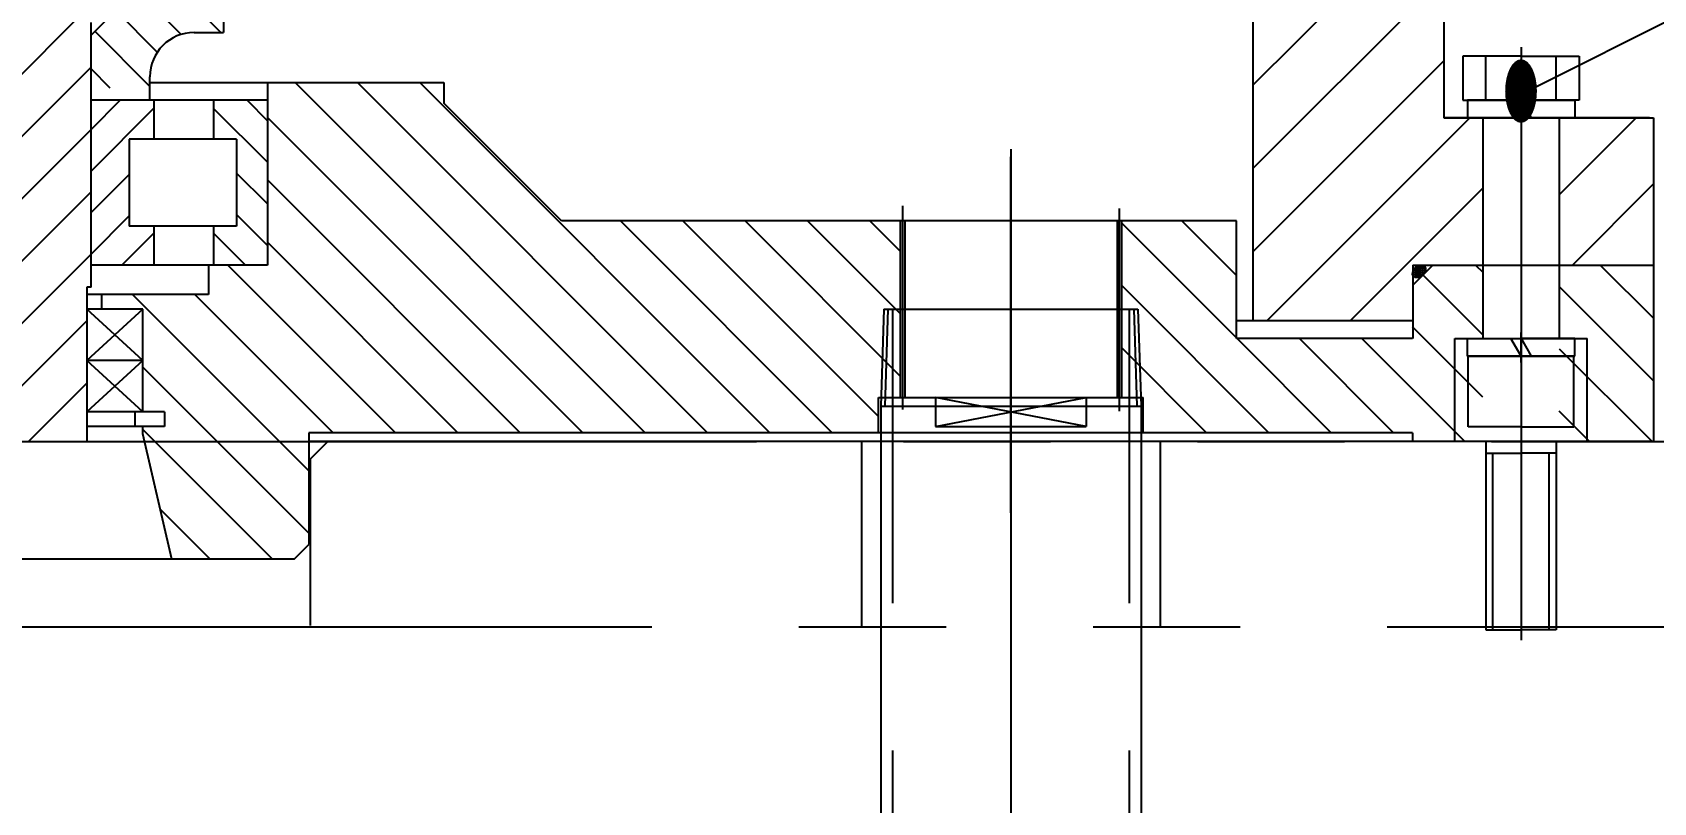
# Model space of a CAD drawing. Header units: millimetres. Extents: x 0 to 8400, y -232 to 5940.
# Drawn here: x 4746 to 5297, y 2758 to 3020 of the extents above; entities that cross this region are included whole.
import ezdxf
from ezdxf.enums import TextEntityAlignment as Align

# ---------------------------------------------------------------- set-up
doc = ezdxf.new("R2010")
doc.units = ezdxf.units.MM
doc.header["$LTSCALE"] = 200
for name, pattern in [('F', [0.75, 0.5, -0.25]), ('G', [2, 1.25, -0.25, 0.25, -0.25]), ('K', [2.5, 1.25, -0.25, 0.25, -0.25, 0.25, -0.25])]:
    doc.linetypes.add(name, pattern=pattern)
for name, color, linetype in [('01', 7, 'Continuous'), ('02', 1, 'Continuous'), ('04', 2, 'F'), ('05', 4, 'G'), ('07', 6, 'K'), ('11', 3, 'Continuous')]:
    doc.layers.add(name, color=color, linetype=linetype)
doc.styles.get("Standard").update_dxf_attribs({"font": 'isocp', "width": 0.707, "bigfont": 'intecad.shx'})
pattern_1 = [(135, (4698.081268292802, -304.5716036812109), (-7.071067811865476, -7.071067811865475), [])]

# ---------------------------------------------------------------- blocks, each defined once
blk = doc.blocks.new('*U83')
at = {"layer": '01'}
for p, q in [((-18.25000000031419, 5.999999999961953), (-18.25000000031419, -3.503246160812043e-46)), ((1.10214571843315e-15, 5.99999999996195), (-18.25000000031419, 5.999999999961953)), ((0, 0), (-3.464101614985212, 5.999999999961951)), ((1.10214571843315e-15, 5.99999999996195), (3.464101614985212, -4.24216084799725e-16)), ((1.10214571843315e-15, 5.99999999996195), (18.25000000031419, 5.999999999961939)), ((18.25000000031419, 5.999999999961939), (18.25000000031419, -4.46981319152876e-15)), ((-18.25000000031419, -3.503246160812043e-46), (0, 0)), ((18.25000000031419, -4.46981319152876e-15), (0, 0))]:
    blk.add_line(p, q, dxfattribs=at)
at = {"layer": '05'}
blk.add_line((1.487286685212648e-15, 8.096679016188148), (0, -2.095679016226192), dxfattribs=at)
blk = doc.blocks.new('01001')
at = {"layer": '02'}
h = blk.add_hatch(dxfattribs=at)
h.set_pattern_fill('_USER', color=256, scale=20, angle=45, style=0, pattern_type=0)
h.set_pattern_definition([(45, (4698.081268292802, -712.9915346404514), (-14.14213562373095, 14.14213562373095), [])])
h.paths.add_polyline_path([(9121.285261810492, 3051.105072075105), (9067.70000355169, 3079.457599658791), (9067.235261810492, 3079.457599658791), (9067.235261810492, 3078.457599658789), (9047.860261810492, 3078.45759965879), (9047.860261810494, 2855.907421699933), (9112.735261810492, 2839.03723684441), (9112.735261810492, 2899.457599658787, -0.289261294317525), (9121.285261810492, 2913.000032970419)])
h.paths.add_polyline_path([(9112.860261810492, 3094.457599658789), (9090.860261810492, 3094.457599658788), (9090.860261810492, 3067.20326175943), (9121.285261810493, 3051.105072075106), (9121.285261810492, 3065.975412336253, -0.2867567683141176), (9112.860261810494, 3079.457599658789)])
h.paths.add_polyline_path([(9090.860261810492, 3094.457599658789), (9078.617061609752, 3094.457599658789), (9078.617061609752, 3090.457599658789), (9071.617061609752, 3090.457599658788), (9071.617061609752, 3094.457599658788), (9067.235261810492, 3094.457599658789), (9067.235261810492, 3079.703499435424), (9090.860261810494, 3067.20326175943)])
h.paths.add_polyline_path([(9112.735261810492, 2839.03723684441), (9047.860261810492, 2855.907421699933), (9047.860261810492, 2728.45759965879), (9034.580261810494, 2728.45759965879), (9034.580261810494, 2678.45759965879), (9058.485261810494, 2678.45759965879), (9058.485261810492, 2659.45759965879), (9112.735261810492, 2659.45759965879)])
h.paths.add_polyline_path([(9008.580261810494, 2728.45759965879), (8976.510261810494, 2728.45759965879), (8976.510261810494, 2678.457599658788), (9008.580261810494, 2678.45759965879)])
h.paths.add_polyline_path([(10427.86026181049, 3062.309830953774), (10354.43526181049, 3033.348146779909), (10354.43526181049, 2951.094088121154), (10427.86026181049, 2943.078959105712)])
h.paths.add_polyline_path([(10384.86026181049, 3063.189255898038), (10376.86026181035, 3068.206836634586), (10376.86026181035, 3073.371388236978), (10374.86026181032, 3073.371388236979), (10374.86026181032, 3094.457599658789), (10372.86026181049, 3094.457599658789), (10372.86026181049, 3089.45759965879), (10365.86026181049, 3089.45759965879), (10365.86026181049, 3094.457599658789), (10362.86026181049, 3094.457599658789), (10362.86026181049, 3079.457599658789, -0.2867567683141442), (10354.43526181049, 3065.975412336252), (10354.43526181049, 3033.348146779909), (10384.86026181049, 3045.34895360306)])
h.paths.add_polyline_path([(10427.86026181049, 3078.457599658789), (10408.48526181049, 3078.45759965879), (10408.48526181049, 3094.457599658789), (10394.86026181059, 3094.45759965879), (10394.86026181059, 3073.371388236978), (10392.86026181056, 3073.371388236978), (10392.86026181056, 3068.206836634586), (10384.86026181049, 3063.189255898023), (10384.86026181049, 3045.348953603059), (10427.86026181049, 3062.309830953774)])
h.paths.add_polyline_path([(10427.86026181049, 2943.078959105711), (10354.43526181049, 2951.094088121154), (10354.43526181049, 2913.000032970421, -0.2892612943175812), (10362.98526181049, 2899.457599658788), (10362.98526181049, 2812.420287349652), (10427.86026181049, 2805.665642016207)])
h.paths.add_polyline_path([(10427.86026181049, 2805.665642016207), (10362.98526181049, 2812.420287349651), (10362.98526181049, 2685.87538590358), (10417.31026181049, 2674.478315774517), (10417.31026181049, 2678.457599658789), (10441.14026181049, 2678.457599658787), (10441.14026181049, 2728.457599658788), (10435.89026181018, 2728.457599658788), (10427.86026181049, 2728.45759965879)])
h.paths.add_polyline_path([(10417.31026181049, 2674.478315774516), (10362.98526181049, 2685.87538590358), (10362.98526181049, 2659.457599658789), (10417.31026181049, 2659.457599658789)])
h.paths.add_polyline_path([(10499.21026181049, 2728.45759965879), (10467.14026181049, 2728.45759965879), (10467.14026181049, 2678.457599658789), (10499.21026181049, 2678.45759965879)])
h.paths.add_polyline_path([(10387.40644456204, 2982.288218733184), (10402.57744367787, 2982.288218733184), (10402.57744367787, 3001.980526425493), (10387.40644456204, 3001.980526425493)], flags=24)
at = {"layer": '02', "linetype": 'Continuous'}
h = blk.add_hatch(dxfattribs=at)
h.set_pattern_fill('_USER', color=1, scale=15, angle=45, style=0, pattern_type=0)
h.set_pattern_definition([(45, (4698.081268292802, -304.5716036812109), (-10.60660171779821, 10.60660171779821), [])])
h.paths.add_polyline_path([(9310.530261810494, 2942.957599663723), (9298.030261810494, 2942.957599663708), (9298.030261810494, 2937.957599663907, -0.4142135623729884), (9293.030261810494, 2932.957599663909), (9290.950682277176, 2932.957599663909), (9289.912424871283, 2932.957599663909), (9264.643795918417, 2899.894006511444, -0.2339646167332743), (9256.691888091667, 2895.957599663602), (9249.860261810496, 2895.957599663602, 0.4142135623731128), (9219.860261810492, 2865.957599663602), (9219.860261810492, 2810.957599658629, 0.414213562373094), (9249.860261810492, 2780.957599658629), (9299.92534664064, 2780.957599658629), (9299.92534664064, 2788.957599658626), (9310.530261810494, 2788.957599658626)])
h.paths.add_polyline_path([(9440.530261810494, 2788.957599658626), (9451.373612900457, 2788.957599658625), (9451.373612900457, 2780.957599658627), (9487.860261810492, 2780.957599658628, -0.4142135623730951), (9507.860261810492, 2760.957599658628), (9507.860261810492, 2670.957599658628), (9509.260261810492, 2670.957599658628), (9509.260261810492, 2618.457599658786), (9578.425261810495, 2618.457599658786), (9578.425261810495, 2825.45759965879), (9572.360261810492, 2825.45759965879), (9572.360261810494, 2848.457599658791), (9549.860261810492, 2848.457599658791), (9549.860261810492, 2860.457599658789), (9544.860261810492, 2860.45759965879), (9544.860261810492, 2865.457599658789), (9549.860261810494, 2865.457599658789), (9549.860261810496, 2880.031752290633), (9533.934414437517, 2895.957599663609), (9494.368635534373, 2895.957599658626, -0.2339646167567582), (9486.416727706586, 2899.894006506177), (9461.148098749705, 2932.957599663909), (9458.922506986324, 2932.957599663909), (9458.030261810503, 2932.957599663907, -0.414213562373681), (9453.030261810494, 2937.957599663907), (9453.030261810494, 2942.957599663707), (9440.530261810494, 2942.957599663722)])
h.paths.add_polyline_path([(10035.19026181049, 2942.95759966372), (10022.69026181049, 2942.957599663706), (10022.69026181049, 2937.957599663907, -0.414213562373681), (10017.69026181048, 2932.957599663907), (10016.79801663466, 2932.957599663909), (10014.57242487128, 2932.957599663909), (9989.303795914355, 2899.819853889524, -0.233964616721668), (9981.351888087873, 2895.883447042031), (9941.786109183471, 2895.883447042034), (9925.860261810489, 2879.957599669057), (9925.860261810492, 2865.457599658789), (9930.860261810492, 2865.457599658789), (9930.860261810492, 2860.457599658789), (9925.860261810492, 2860.457599658789), (9925.860261810492, 2848.457599658791), (9903.360261810494, 2848.45759965879), (9903.360261810492, 2825.45759965879), (9897.295261810494, 2825.457599658789), (9897.295261810494, 2618.457599658786), (9966.460261810495, 2618.457599658787), (9966.460261810495, 2670.957599658628), (9967.860261810492, 2670.957599658628), (9967.860261810492, 2760.957599658628, -0.3892033906095524), (9986.139620635447, 2780.883447042032), (10024.34691072053, 2780.883447042033), (10024.34691072053, 2788.883447042031), (10035.19026181049, 2788.883447042031)])
h.paths.add_polyline_path([(10255.86026181049, 2865.883447047007, 0.4142135623731128), (10225.86026181049, 2895.883447047007), (10219.02863552932, 2895.883447047006, -0.2339646167216768), (10211.07672770284, 2899.819853894501), (10185.8080987497, 2932.957599663909), (10184.76984134381, 2932.957599663909), (10183.58250698632, 2932.957599663909), (10182.6902618105, 2932.957599663907, -0.414213562373681), (10177.69026181049, 2937.957599663907), (10177.69026181049, 2942.957599663705), (10165.19026181049, 2942.95759966372), (10165.19026181049, 2788.883447042031), (10175.79517698035, 2788.883447042031), (10175.79517698035, 2780.883447042033), (10225.86026181049, 2780.883447042033, 0.414213562373094), (10255.86026181049, 2810.883447042033)])
at = {"layer": '02', "linetype": 'Continuous', "ltscale": 1.2}
h = blk.add_hatch(dxfattribs=at)
h.set_pattern_fill('_USER', color=1, scale=10, angle=135, style=0, pattern_type=0)
h.set_pattern_definition(pattern_1)
h.paths.add_polyline_path([(9987.90276184996, 2742.531752290622), (9987.90276184996, 2738.531752275382), (9967.860261810496, 2738.531752275383), (9967.860261810496, 2756.592465782588), (9992.225395686532, 2780.957599658624), (10012.8602618105, 2780.957599658624), (10012.8602618105, 2757.531752290618), (10002.90276184996, 2757.531752290619, 0.4142135623730657)])
at = {"layer": '02', "linetype": 'Continuous'}
h = blk.add_hatch(dxfattribs=at)
h.set_pattern_fill('_USER', color=1, scale=15, angle=45, style=0, pattern_type=0)
h.set_pattern_definition([(135, (16917.48440633965, 0), (10.60660171779821, 10.60660171779821), [])])
h.paths.add_polyline_path([(9985.510261810494, 2663.457599658787), (9971.460261810495, 2663.457599658788), (9971.460261810495, 2668.457599658787), (10007.86026181049, 2668.457599658787), (10007.86026181049, 2678.457599658787), (10027.86026181049, 2678.457599658787), (10027.86026181049, 2740.457599658787), (10087.86026181049, 2740.457599658787), (10087.86026181049, 2733.457599658788), (10127.86026181049, 2693.457599658787), (10243.06826181049, 2693.457599658787), (10243.06826181049, 2633.457599658788), (10235.66026181049, 2633.457599658788), (10235.66026181049, 2621.457599658789), (10041.96026181049, 2621.457599658788), (10041.96026181049, 2583.457599658789), (10036.96026181049, 2578.457599658787), (9995.360261810492, 2578.457599658788), (9985.510261810494, 2621.097599658786), (9985.510261810494, 2623.557599658787), (9992.860261810492, 2623.557599658787), (9992.860261810492, 2628.557599658788), (9985.510261810494, 2628.557599658788)])
edge = h.paths.add_edge_path()
edge.add_line((10318.25226181049, 2693.457599658787), (10357.36026181049, 2693.457599658787))
edge.add_line((10357.36026181049, 2693.457599658787), (10357.36026181049, 2653.457599658785))
edge.add_line((10357.36026181049, 2653.457599658785), (10417.23526181049, 2653.457599658787))
edge.add_line((10417.23526181049, 2653.457599658787), (10417.23526181049, 2671.657599658793))
edge.add_line((10417.23526181049, 2671.657599658793), (10420.29269269699, 2674.715030545284))
edge.add_ellipse((10419.44360508755, 2676.329902876457), major_axis=(1.823741624486843, 1.694526987754304), ratio=0.7207371697363877, start_angle=258.9491555986681, end_angle=286.885066332799)
edge.add_ellipse((10419.44360508755, 2676.329902876457), major_axis=(1.823741624486843, 1.694526987754304), ratio=0.7207371697363877, start_angle=286.885066332799, end_angle=390.60908917607657, ccw=False)
edge.add_line((10421.14197308806, 2675.564310936361), (10424.03526181049, 2678.457599658792))
edge.add_line((10424.03526181049, 2678.457599658792), (10441.14026181049, 2678.457599658791))
edge.add_line((10441.14026181049, 2678.457599658791), (10441.14026181049, 2618.457599658789))
edge.add_line((10441.14026181049, 2618.457599658789), (10417.23526181049, 2618.457599658789))
edge.add_line((10417.23526181049, 2618.457599658789), (10417.23526181049, 2621.457599658789))
edge.add_line((10417.23526181049, 2621.457599658789), (10325.66026181049, 2621.457599658789))
edge.add_line((10325.6602618105, 2621.457599658789), (10325.6602618105, 2633.457599658788))
edge.add_line((10325.6602618105, 2633.457599658788), (10318.25226181049, 2633.457599658788))
edge.add_line((10318.25226181049, 2633.457599658788), (10318.25226181049, 2693.457599658787))
h.paths.add_polyline_path([(10467.14026181049, 2678.457599658791), (10499.21026181049, 2678.457599658789), (10499.21026181049, 2618.457599658789), (10467.14026181049, 2618.457599658789)])
h.paths.add_polyline_path([(9433.760261810494, 2621.457599658788), (9240.060261810493, 2621.457599658789), (9240.060261810493, 2633.457599658788), (9232.652261810494, 2633.457599658788), (9232.652261810494, 2693.457599658787), (9347.860261810492, 2693.457599658787), (9387.860261810494, 2733.457599658786), (9387.860261810494, 2740.457599658787), (9447.860261810492, 2740.457599658787), (9447.860261810492, 2678.457599658788), (9467.860261810492, 2678.457599658788), (9467.860261810492, 2668.457599658787), (9504.260261810492, 2668.457599658787), (9504.260261810494, 2663.457599658788), (9490.210261810495, 2663.457599658787), (9490.210261810495, 2628.557599658788), (9482.860261810492, 2628.557599658788), (9482.860261810492, 2623.557599658788), (9490.210261810491, 2623.557599658787), (9490.210261810491, 2621.097599658787), (9480.360261810492, 2578.457599658787), (9438.760261810492, 2578.457599658787), (9433.760261810494, 2583.457599658788)])
edge = h.paths.add_edge_path()
edge.add_line((9044.080261810494, 2653.457599658787), (9034.580261810494, 2653.457599658787))
edge.add_line((9034.580261810494, 2653.457599658787), (9034.580261810494, 2678.457599658789))
edge.add_line((9034.580261810494, 2678.457599658789), (9051.610261810492, 2678.457599658789))
edge.add_line((9051.610261810492, 2678.457599658789), (9054.950710641187, 2675.117150828141))
edge.add_ellipse((9056.27691853343, 2676.329902876594), major_axis=(-1.823741624486501, 1.694526987754671), ratio=0.7207371697363876, start_angle=86.6363884125912, end_angle=87.52938965594853)
edge.add_ellipse((9056.27691853343, 2676.329902876594), major_axis=(-1.823741624486501, 1.694526987754671), ratio=0.7207371697363876, start_angle=87.52938965594848, end_angle=200.2065284204878, ccw=False)
edge.add_line((9054.978129306988, 2675.089732162293), (9058.410261810493, 2671.657599658788))
edge.add_line((9058.410261810493, 2671.657599658788), (9058.410261810493, 2659.457599658789))
edge.add_line((9058.410261810493, 2659.457599658789), (9058.410261810492, 2653.457599658787))
edge.add_line((9058.410261810492, 2653.457599658787), (9118.360261810492, 2653.457599658786))
edge.add_line((9118.360261810492, 2653.457599658786), (9118.360261810492, 2693.457599658787))
edge.add_line((9118.360261810494, 2693.457599658787), (9157.468261810493, 2693.457599658787))
edge.add_line((9157.468261810493, 2693.457599658787), (9157.468261810493, 2633.457599658788))
edge.add_line((9157.468261810494, 2633.457599658788), (9150.060261810493, 2633.457599658788))
edge.add_line((9150.060261810493, 2633.457599658788), (9150.060261810495, 2621.457599658789))
edge.add_line((9150.060261810493, 2621.457599658789), (9058.485261810492, 2621.457599658789))
edge.add_line((9058.485261810492, 2621.457599658789), (9058.485261810492, 2618.457599658788))
edge.add_line((9058.485261810492, 2618.457599658788), (9044.080261810494, 2618.457599658788))
edge.add_line((9044.080261810494, 2618.457599658788), (9044.080261810494, 2653.457599658787))
h.paths.add_polyline_path([(8976.510261810494, 2678.457599658789), (9008.580261810494, 2678.457599658789), (9008.580261810494, 2653.457599658787), (9003.33026181018, 2653.457599658787), (8999.080261810494, 2653.457599658787), (8999.080261810494, 2618.457599658787), (8976.510261810494, 2618.457599658787)])
at = {"layer": '05'}
h = blk.add_hatch(dxfattribs=at)
h.set_pattern_fill('_USER', color=256, scale=10, angle=135, style=0, pattern_type=0)
h.set_pattern_definition(pattern_1)
h.paths.add_polyline_path([(9458.35200751584, 2721.275133403704), (9466.14861286155, 2721.275133403704), (9466.14861286155, 2734.457599658787), (9447.860261810492, 2734.457599658787), (9447.860261810492, 2678.457599658787), (9466.14861286155, 2678.457599658787), (9466.14861286155, 2691.640065913869), (9458.352007515841, 2691.640065913869)])
h.paths.add_polyline_path([(10027.86026181049, 2734.457599658787), (10009.57191075944, 2734.457599658787), (10009.57191075944, 2721.275133403704), (10017.36851610515, 2721.275133403704), (10017.36851610515, 2691.640065913869), (10009.57191075944, 2691.640065913869), (10009.57191075944, 2678.457599658787), (10027.86026181049, 2678.457599658786)])
h = blk.add_hatch(dxfattribs=at)
h.set_pattern_fill('_USER', color=256, scale=10, angle=45, style=0, pattern_type=0)
h.set_pattern_definition([(45, (4698.081268292802, -304.5716036812109), (-7.071067811865475, 7.071067811865476), [])])
h.paths.add_polyline_path([(9507.860261810492, 2734.457599658787), (9486.539633270153, 2734.457599658787), (9486.539633270153, 2721.275133403704), (9494.851198502649, 2721.275133403704), (9494.85119850265, 2691.640065913869), (9486.539633270155, 2691.640065913869), (9486.539633270155, 2678.457599658787), (9507.860261810492, 2678.457599658787)])
h.paths.add_polyline_path([(9989.180890350832, 2691.640065913869), (9980.869325118336, 2691.64006591387), (9980.869325118336, 2721.275133403704), (9989.180890350834, 2721.275133403704), (9989.180890350834, 2734.457599658787), (9967.860261810492, 2734.457599658787), (9967.860261810492, 2678.457599658787), (9989.180890350832, 2678.457599658787)])
at = {"layer": '11', "linetype": 'Continuous'}
h = blk.add_hatch(dxfattribs=at)
h.set_pattern_fill('ANGLE', color=3, scale=0.1, style=0)
h.set_pattern_definition([(0, (4683.626760356682, -304.5716036812109), (0, 0.6985000000000001), [0.508, -0.1905]), (90, (4683.626760356682, -304.5716036812109), (-0.6985000000000001, 4.276937690724653e-17), [0.508, -0.1905])])
edge = h.paths.add_edge_path()
edge.add_ellipse((10419.44360508756, 2676.329902876594), major_axis=(1.823741624486501, 1.694526987754671), ratio=0.7207371697363876, start_angle=273.3636115874088, end_angle=390.6090891463713)
edge.add_line((10420.39136545338, 2678.457599658788), (10419.86988590321, 2678.457599658789))
edge.add_ellipse((10419.44360508756, 2676.329902876594), major_axis=(1.823741624486501, 1.694526987754671), ratio=0.7207371697363876, start_angle=44.99211462600191, end_angle=132.5883080306283)
edge.add_line((10417.31026181049, 2676.150908635895), (10417.31026181049, 2675.193681561327))
edge.add_ellipse((10419.44360508756, 2676.329902876594), major_axis=(1.823741624486501, 1.694526987754671), ratio=0.7207371697363876, start_angle=159.7934715796125, end_angle=272.4706103440515)
edge.add_line((10420.74239431399, 2675.089732162292), (10420.76981297976, 2675.117150828057))
at = {"layer": '01', "color": 7, "linetype": 'Continuous', "ltscale": 0.8}
for p, q in [((10427.8602618105, 3078.457599658791), (10427.86026181049, 2728.457599658789)), ((10427.86026181049, 3078.457599658789), (10427.86026181049, 2728.457599658789)), ((10362.9852618105, 2899.457599658788), (10362.98526181049, 2659.457599658789)), ((10497.86026181049, 2728.457599658789), (10427.86026181049, 2728.457599658789)), ((10427.86026181049, 2728.457599658789), (10499.21026181049, 2728.457599658789)), ((10499.21026181049, 2728.457599658789), (10499.21026181049, 2678.457599658789)), ((10417.31026181049, 2678.457599658788), (10499.21026181049, 2678.457599658789)), ((10417.31026181049, 2671.657599658788), (10424.11026181049, 2678.457599658788)), ((10417.31026181049, 2678.457599658787), (10417.31026181049, 2659.457599658789)), ((10417.31026181049, 2659.457599658789), (10357.36026181049, 2659.457599658789))]:
    blk.add_line(p, q, dxfattribs=at)
at = {"layer": '01', "color": 7, "linetype": 'Continuous', "ltscale": 1.2}
for p, q in [((9967.860261810496, 2756.592465782588), (9992.225395686532, 2780.957599658625)), ((10012.8602618105, 2780.957599658625), (10012.8602618105, 2757.531752290618)), ((10002.90276184996, 2757.531752290619), (10012.8602618105, 2757.531752290618)), ((9987.902761849962, 2734.457599658787), (9987.902761849962, 2742.457599674025)), ((9987.935270469137, 2740.457599658787), (10087.86026181049, 2740.457599658787)), ((10087.86026181049, 2740.457599658787), (10087.86026181049, 2733.457599658787)), ((10027.86026181049, 2734.457599658787), (9967.860261810494, 2734.457599658787)), ((9989.180890350835, 2734.457599658787), (9989.180890350835, 2721.275133403705)), ((10009.57191075944, 2734.457599658787), (10009.57191075944, 2721.275133403705)), ((10127.86026181049, 2693.457599658787), (10087.86026181049, 2733.457599658787)), ((10499.21026181049, 2728.457599658789), (10499.21026181049, 2618.457599658789)), ((10017.36851610515, 2721.275133403705), (9980.869325118336, 2721.275133403705)), ((9980.86932511834, 2721.275133403703), (9980.869325118336, 2691.64006591387)), ((10017.36851610515, 2721.275133403705), (10017.36851610515, 2691.64006591387)), ((10017.36851610515, 2691.64006591387), (9980.869325118336, 2691.64006591387)), ((9989.180890350832, 2691.64006591387), (9989.180890350832, 2678.457599658787)), ((10009.57191075944, 2691.64006591387), (10009.57191075944, 2678.457599658787)), ((10357.36026181049, 2693.457599658787), (10127.86026181049, 2693.457599658787)), ((10357.36026181049, 2653.457599658786), (10357.36026181049, 2693.457599658787)), ((10027.86026181049, 2678.457599658787), (9967.860261810496, 2678.457599658787)), ((10417.31026181049, 2678.457599658787), (10417.31026181049, 2653.457599658787)), ((10007.86026181049, 2668.457599658787), (9966.460261810495, 2668.457599658787)), ((10417.23526181049, 2653.457599658787), (10357.36026181049, 2653.457599658786)), ((10041.96026181049, 2621.457599658788), (10041.96026181049, 2583.457599658787)), ((10499.21026181049, 2618.457599658787), (10041.96026181049, 2618.457599658787)), ((10036.96026181049, 2578.457599658787), (10041.96026181049, 2583.457599658787)), ((10036.96026181049, 2578.457599658787), (9896.610261810489, 2578.457599658787)), ((10036.96026181049, 2578.457599658787), (9896.610261810489, 2578.457599658787))]:
    blk.add_line(p, q, dxfattribs=at)
at = {"layer": '01', "color": 7, "linetype": 'Continuous'}
for p, q in [((9967.860261810494, 2670.957599658627), (9967.860261810494, 2760.957599658627)), ((10027.86026181049, 2740.457599658787), (10027.86026181049, 2678.457599658787)), ((10441.14026181049, 2728.457599658789), (10441.14026181049, 2653.457599658787)), ((10467.14026181049, 2728.457599658789), (10467.14026181049, 2653.457599658787)), ((10243.06826181049, 2693.457599658787), (10243.06826181049, 2633.457599658788)), ((10244.54726181049, 2693.457599658787), (10244.54726181049, 2633.457599658788)), ((10316.77326181049, 2693.457599658787), (10316.77326181049, 2633.457599658788)), ((10318.25226181049, 2693.457599658787), (10318.25226181049, 2633.457599658788)), ((10007.86026181049, 2678.457599658787), (10007.86026181049, 2668.457599658787)), ((9966.460261810495, 2670.957599658627), (9966.460261810495, 2618.457599658787)), ((9967.860261810496, 2670.957599658627), (9966.460261810495, 2670.957599658627)), ((10431.64026181049, 2653.457599658787), (10476.64026181049, 2653.457599658787)), ((10431.64026181049, 2618.457599658787), (10431.64026181049, 2653.457599658787)), ((10476.64026181049, 2618.457599658787), (10476.64026181049, 2653.457599658787)), ((10235.6602618105, 2633.457599658788), (10325.6602618105, 2633.457599658788)), ((10235.6602618105, 2621.457599658789), (10235.6602618105, 2633.457599658788)), ((10255.00030852779, 2633.457599658788), (10255.00030852779, 2623.537470452419)), ((10306.3202150932, 2633.457599658788), (10306.3202150932, 2623.537470452419)), ((10325.6602618105, 2621.457599658789), (10325.6602618105, 2633.457599658788)), ((9985.510261810494, 2621.097599658789), (9985.510261810494, 2623.557599658788)), ((10235.6602618105, 2621.457599658789), (10041.96026181049, 2621.457599658788)), ((10417.23526181049, 2621.457599658789), (10235.6602618105, 2621.457599658789)), ((10255.00030852779, 2623.537470452419), (10306.3202150932, 2623.537470452419)), ((10417.23526181049, 2621.457599658789), (10417.23526181049, 2618.457599658788))]:
    blk.add_line(p, q, dxfattribs=at)
at = {"layer": '01', "ltscale": 1.2}
for p, q in [((9971.460261810495, 2668.457599658787), (9971.460261810495, 2663.457599658787)), ((9985.510261810494, 2663.457599658787), (9966.460261810495, 2663.457599658787)), ((9985.510261810494, 2663.457599658787), (9966.460261810495, 2663.457599658787)), ((9985.510261810494, 2628.557599658788), (9985.510261810494, 2663.457599658787)), ((9985.510261810494, 2646.007599658788), (9966.460261810495, 2646.007599658788)), ((9992.860261810496, 2628.557599658788), (9966.460261810495, 2628.557599658788)), ((9982.860261810496, 2623.557599658788), (9982.860261810496, 2628.557599658788)), ((9992.860261810496, 2628.557599658788), (9992.860261810496, 2623.557599658788)), ((9992.860261810496, 2623.557599658788), (9966.460261810495, 2623.557599658788)), ((9995.360261810494, 2578.457599658787), (9985.510261810494, 2621.097599658788)), ((9897.295261810494, 2618.457599658786), (9966.460261810495, 2618.457599658786))]:
    blk.add_line(p, q, dxfattribs=at)
at = {"layer": '01'}
for p, q in [((10436.14026180827, 2647.457599658826), (10454.14026181049, 2647.457599658826)), ((10436.14026180827, 2623.457599658505), (10436.14026180827, 2647.457599658826)), ((10442.14026180917, 2647.457599667968), (10454.14026181049, 2647.457599667968)), ((10466.14026181182, 2647.457599667968), (10454.14026181049, 2647.457599667968)), ((10472.14026181272, 2647.457599658826), (10454.14026181049, 2647.457599658826)), ((10472.14026181272, 2623.457599658505), (10472.14026181272, 2647.457599658826)), ((10454.14026181049, 2623.457599658505), (10436.14026180827, 2623.457599658505)), ((10454.14026181049, 2623.457599658505), (10472.14026181272, 2623.457599658505))]:
    blk.add_line(p, q, dxfattribs=at)
at = {"layer": '01', "color": 7, "linetype": 'Continuous', "ltscale": 1.2}
blk.add_arc((10002.96620761465, 2742.468436242291), 15.0634496625719, 90.24132488729629, 180.041218292861, dxfattribs=at)
at = {"layer": '01'}
blk.add_ellipse((10419.44360508756, 2676.329902876594), major_axis=(1.823741624486501, 1.694526987754671), ratio=0.7207371697363876, dxfattribs=at)
at = {"layer": '05', "color": 4, "linetype": 'G'}
for p, q in [((10454.14026181049, 2747.688303928303), (10454.14026181049, 2589.229170014051)), ((10243.80776181049, 2698.613194747789), (10243.80776181049, 2629.389249829638)), ((10317.51276181049, 2697.632803817513), (10317.51276181049, 2628.790902300771))]:
    blk.add_line(p, q, dxfattribs=at)
at = {"layer": '05', "color": 4, "linetype": 'G', "ltscale": 1.2}
for p, q in [((10280.6602618105, 2717.869335724771), (10280.6602618105, 2589.229170014051)), ((10280.6602618105, 2594.186029303527), (10280.6602618105, 2715.186029303525))]:
    blk.add_line(p, q, dxfattribs=at)
at = {"layer": '11', "color": 3, "linetype": 'Continuous', "ltscale": 1.2}
for p, q in [((9985.510261810494, 2663.457599658787), (9966.460261810495, 2646.007599658788)), ((9985.510261810494, 2646.007599658788), (9966.460261810495, 2663.457599658787)), ((9985.510261810494, 2628.557599658788), (9966.460261810495, 2646.007599658787)), ((9985.510261810494, 2646.007599658787), (9966.460261810495, 2628.557599658788))]:
    blk.add_line(p, q, dxfattribs=at)
at = {"layer": '11', "color": 3, "linetype": 'Continuous'}
for p, q in [((10306.3202150932, 2623.537470452419), (10255.00030852779, 2633.457599658788)), ((10255.00030852779, 2623.537470452419), (10306.3202150932, 2633.457599658788))]:
    blk.add_line(p, q, dxfattribs=at)
at = {"layer": '04', "ltscale": 0.8, "rotation": 180}
blk.add_blockref('*U83', (10454.14026181049, 2653.457599658787), dxfattribs=at)
blk = doc.blocks.new('*U94')
at = {"layer": '01'}
for p, q in [((-18.25000000031419, 5.999999999961953), (-18.25000000031419, -3.503246160812043e-46)), ((1.10214571843315e-15, 5.99999999996195), (-18.25000000031419, 5.999999999961953)), ((0, 0), (-3.464101614985212, 5.999999999961951)), ((1.10214571843315e-15, 5.99999999996195), (3.464101614985212, -4.24216084799725e-16)), ((1.10214571843315e-15, 5.99999999996195), (18.25000000031419, 5.999999999961939)), ((18.25000000031419, 5.999999999961939), (18.25000000031419, -4.46981319152876e-15)), ((-18.25000000031419, -3.503246160812043e-46), (0, 0)), ((18.25000000031419, -4.46981319152876e-15), (0, 0))]:
    blk.add_line(p, q, dxfattribs=at)
at = {"layer": '05'}
blk.add_line((1.487286685212648e-15, 8.096679016188148), (0, -2.095679016226192), dxfattribs=at)

msp = doc.modelspace()

# ---------------------------------------------------------------- linework, layer by layer
for p, q in [((5034.148081359675, 2881.251790916851), (5034.148081359674, 2387.693414361)), ((5122.648081359675, 2881.251790916851), (5122.648081359675, 2387.693414361))]:
    msp.add_line(p, q)
at = {"layer": '01'}
for p, q in [((5232.103081359401, 3012.251790917169), (5232.103081359401, 2997.251790916811)), ((5251.878081359675, 3012.251790917167), (5232.103081359401, 3012.251790917169)), ((5239.878081359468, 2997.251790916816), (5239.878081359468, 3012.251790917167)), ((5251.878081359675, 3012.251790917167), (5271.653081359951, 3012.251790917167)), ((5263.878081359884, 2997.251790916811), (5263.878081359884, 3012.251790917167)), ((5271.653081359951, 3012.251790917167), (5271.653081359951, 2997.251790916811)), ((5232.103081359401, 2997.251790916811), (5251.878081359675, 2997.251790916811)), ((5271.653081359951, 2997.251790916811), (5251.878081359675, 2997.251790916811)), ((5239.878081359468, 2881.251790916851), (5239.878081359468, 2817.251790964159)), ((5263.878081359884, 2881.251790916851), (5263.878081359886, 2817.251790964163)), ((5239.878081359468, 2877.25179095254), (5251.878081359675, 2877.25179095254)), ((5263.878081359884, 2877.25179095254), (5251.878081359675, 2877.25179095254)), ((5239.878081359468, 2817.251790964159), (5251.878081359675, 2817.251790964163)), ((5263.878081359886, 2817.251790964163), (5251.878081359675, 2817.251790964163))]:
    msp.add_line(p, q, dxfattribs=at)
at = {"layer": '02'}
for p, q in [((5251.878081359675, 2999.348469933038), (5838.53078394421, 3293.525941670037)), ((5242.278081359509, 2817.251790964163), (5242.278081359509, 2877.25179095254)), ((5261.478081359843, 2817.251790964163), (5261.478081359843, 2877.25179095254))]:
    msp.add_line(p, q, dxfattribs=at)
at = {"layer": '02', "color": 1, "linetype": 'Continuous'}
for p, q in [((5036.577465993822, 2926.208099210491), (5035.547581359675, 2893.251790917808)), ((5120.218696725529, 2926.208099210491), (5121.248581359676, 2893.251790917808))]:
    msp.add_line(p, q, dxfattribs=at)
at = {"layer": '04', "color": 2, "linetype": 'F'}
for p, q in [((5035.179331359675, 2926.251790917808), (5034.148081359675, 2893.251790917808)), ((5035.179331359675, 2926.251790917808), (5121.616831359675, 2926.251790917808)), ((5038.148081359675, 2926.251790917808), (5038.148081359675, 2387.693414361)), ((5118.648081359675, 2926.251790917808), (5118.648081359672, 1891.251790916851)), ((5121.616831359675, 2926.251790917808), (5122.648081359675, 2893.251790917808)), ((5034.148081359675, 2893.251790917808), (5034.148081359675, 2881.251790916851)), ((5034.148081359675, 2893.251790917808), (5122.648081359675, 2893.251790917808)), ((5122.648081359675, 2893.251790917808), (5122.648081359675, 2881.251790916851))]:
    msp.add_line(p, q, dxfattribs=at)
at = {"layer": '05'}
for p, q in [((5251.878081359675, 3015.31678276355), (5251.878081359675, 2813.702912614504)), ((5078.398081359675, 2943.342644879167), (5078.398081359675, 1319.452254357564))]:
    msp.add_line(p, q, dxfattribs=at)
at = {"layer": '07', "color": 6, "linetype": 'K'}
for p, q in [((3741.848081359676, 2881.251790916851), (5329.348081359676, 2881.251790916851)), ((4846.098081359676, 2881.251790916851), (4840.098081359676, 2875.251790916851)), ((5027.598081359676, 2881.251790916851), (5027.598081359674, 2818.251790916851)), ((5129.198081359675, 2881.251790916855), (5129.198081359675, 2818.251790916855)), ((4840.098081359676, 2875.251790916851), (4840.098081359676, 2818.751790916851)), ((2206.348081359676, 2818.251790916851), (5394.598081359676, 2818.251790916851))]:
    msp.add_line(p, q, dxfattribs=at)

# ---------------------------------------------------------------- block references
at = {"layer": '01'}
for name, p in [('01001', (-5202.262180450818, 262.7941912580627)), ('*U94', (5251.878081359675, 2991.251790916851))]:
    msp.add_blockref(name, p, dxfattribs=at)

# ---------------------------------------------------------------- texts
at = {"layer": '02', "width": 0.6051724137931033}
msp.add_text('\\M+5A1F1', height=20, dxfattribs=at).set_placement((5245.878081359675, 2989.348469933038), (5257.878081359675, 2989.348469933038), align=Align.FIT)

doc.saveas('drawing.dxf')
